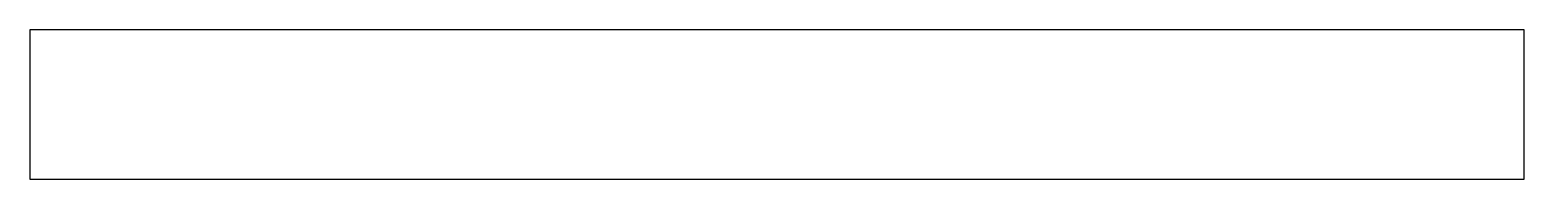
# Model space of a CAD drawing. Header units: inches. Extents: x -29.3 to 34.2, y -0.1 to 6.2.
import ezdxf

# ---------------------------------------------------------------- set-up
doc = ezdxf.new("R2010")
doc.units = ezdxf.units.IN
doc.header["$MEASUREMENT"] = 0

msp = doc.modelspace()

# ---------------------------------------------------------------- linework, layer by layer
at = {"color": 7}
for p, q in [((34.205, 6.221), (-29.295, 6.221)), ((-29.295, 6.221), (-29.295, -0.129)), ((34.205, -0.129), (34.205, 6.221)), ((-29.295, -0.129), (34.205, -0.129))]:
    msp.add_line(p, q, dxfattribs=at)

doc.saveas('drawing.dxf')
